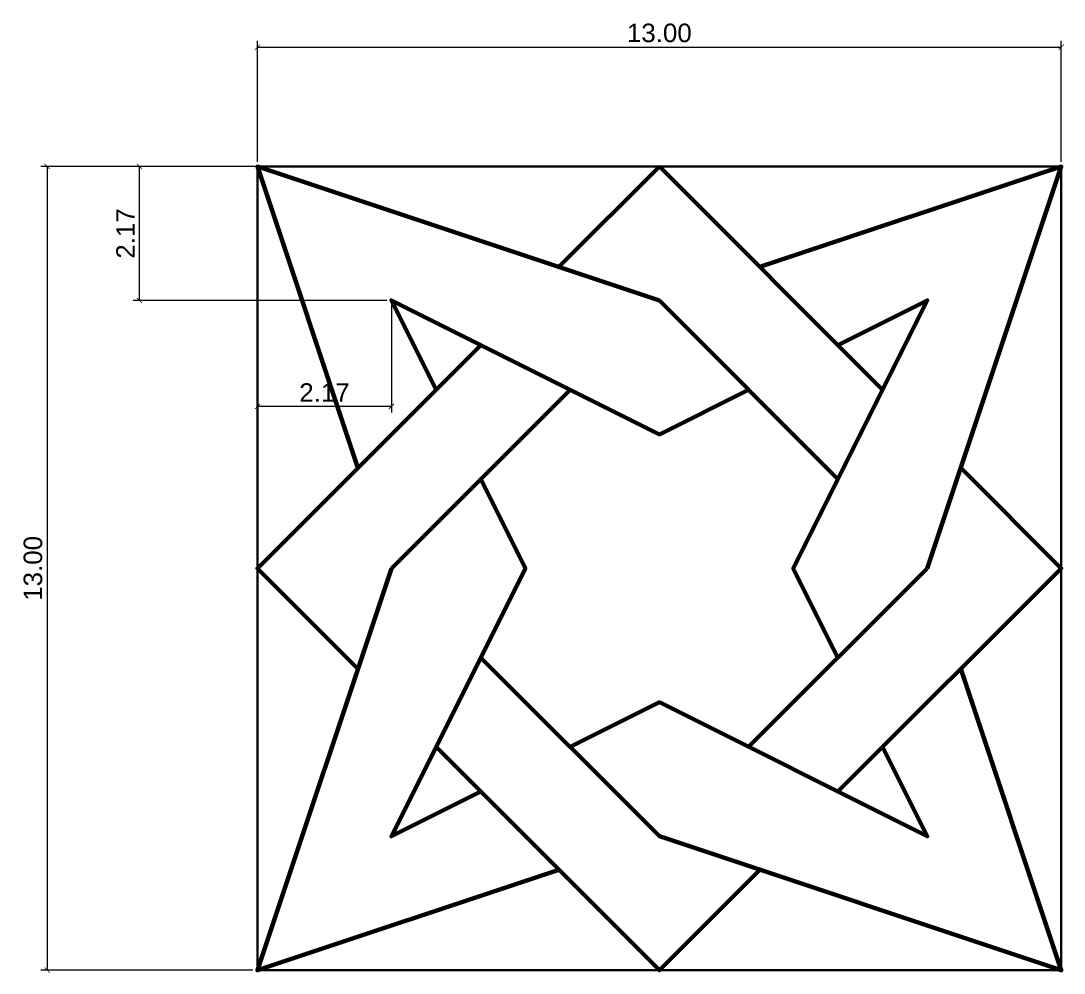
# Model space of a CAD drawing. Header units: inches. Extents: x 994 to 6777, y -637 to 5407.
# Drawn here: x 1043.77 to 1060.65, y 452.9 to 468.3 of the extents above; entities that cross this region are included whole.
import ezdxf

# ---------------------------------------------------------------- set-up
doc = ezdxf.new("R2010")
doc.units = ezdxf.units.IN
doc.header["$MEASUREMENT"] = 0
doc.linetypes.add('CENTER2', pattern=[28.575, 19.05, -3.175, 3.175, -3.175])
doc.layers.add('DIMENSIONS', color=7, linetype='Continuous')
doc.layers.add('OBJECT 0.3', color=7, linetype='Continuous', lineweight=30)
doc.layers.add('OBJECT 0.5', color=7, linetype='Continuous', lineweight=60)
doc.styles.get("Standard").update_dxf_attribs({"font": 'arial.ttf'})
doc.dimstyles.new('ABELLA 100', dxfattribs={"dimtxt": 0.3, "dimasz": 0.085, "dimexe": 0.1, "dimexo": 0.075, "dimgap": 0.075, "dimtad": 1, "dimzin": 0, "dimdsep": 46, "dimtxsty": 'Standard', "dimblk": 'ARCHTICK', "dimcen": 0.09, "dimclrd": 7, "dimclre": 7, "dimadec": 0, "dimazin": 0, "dimtfac": 1, "dimtix": 1, "dimtofl": 0, "dimtmove": 0, "dimatfit": 3, "dimldrblk": 'OPEN30', "dimfxl": 1, "dimtolj": 1, "dimtzin": 0, "dimlwd": 0, "dimlwe": 0, "dimarcsym": 0})

# ---------------------------------------------------------------- blocks, each defined once
blk = doc.blocks.new('_ArchTick')
at = {"color": 0, "linetype": 'ByBlock', "const_width": 0.15}
blk.add_lwpolyline([(-0.5, -0.5), (0.5, 0.5)], dxfattribs=at)
blk = doc.blocks.new('*D605')
at = {"layer": 'Defpoints', "color": 0, "transparency": 16777216}
for p in [(1060.6, 467.877), (1047.6, 465.946), (1060.6, 465.946)]:
    blk.add_point(p, dxfattribs=at)
at = {"layer": 'DIMENSIONS', "color": 7, "linetype": 'CENTER2', "lineweight": 0, "transparency": 16777216}
for p, q in [((1047.6, 466.021), (1047.6, 467.977)), ((1060.6, 466.021), (1060.6, 467.977))]:
    blk.add_line(p, q, dxfattribs=at)
at = {"layer": 'DIMENSIONS', "color": 7, "linetype": 'Continuous', "lineweight": 0, "transparency": 16777216}
blk.add_line((1047.6, 467.877), (1060.6, 467.877), dxfattribs=at)
at = {"layer": 'DIMENSIONS', "color": 7, "lineweight": 0, "transparency": 16777216, "xscale": 0.085, "yscale": 0.085, "zscale": 0.085, "rotation": 180}
blk.add_blockref('_ArchTick', (1047.6, 467.877), dxfattribs=at)
at = {"layer": 'DIMENSIONS', "color": 7, "lineweight": 0, "transparency": 16777216, "xscale": 0.085, "yscale": 0.085, "zscale": 0.085}
blk.add_blockref('_ArchTick', (1060.6, 467.877), dxfattribs=at)
at = {"layer": 'DIMENSIONS', "color": 0, "transparency": 16777216, "insert": (1054.1, 468.105), "char_height": 0.3, "attachment_point": 5}
blk.add_mtext('\\A1;13.00', dxfattribs=at)
blk = doc.blocks.new('_Open30')
at = {"color": 0, "linetype": 'ByBlock', "lineweight": -2}
for p, q in [((-1, 0.27), (0, 0)), ((0, 0), (-1, -0.27)), ((0, 0), (-1, 0))]:
    blk.add_line(p, q, dxfattribs=at)
blk = doc.blocks.new('*D606')
at = {"layer": 'Defpoints', "color": 0, "transparency": 16777216}
for p in [(1047.6, 465.946), (1044.199, 452.946), (1047.6, 452.946)]:
    blk.add_point(p, dxfattribs=at)
at = {"layer": 'DIMENSIONS', "color": 7, "linetype": 'CENTER2', "lineweight": 0, "transparency": 16777216}
for p, q in [((1047.525, 465.946), (1044.099, 465.946)), ((1047.525, 452.946), (1044.099, 452.946))]:
    blk.add_line(p, q, dxfattribs=at)
at = {"layer": 'DIMENSIONS', "color": 7, "linetype": 'Continuous', "lineweight": 0, "transparency": 16777216}
blk.add_line((1044.199, 465.946), (1044.199, 452.946), dxfattribs=at)
at = {"layer": 'DIMENSIONS', "color": 7, "lineweight": 0, "transparency": 16777216, "xscale": 0.085, "yscale": 0.085, "zscale": 0.085}
for p, rotation in [((1044.199, 465.946), 90), ((1044.199, 452.946), 270)]:
    blk.add_blockref('_ArchTick', p, dxfattribs=dict(at, rotation=rotation))
at = {"layer": 'DIMENSIONS', "color": 0, "transparency": 16777216, "insert": (1043.97, 459.446), "char_height": 0.3, "attachment_point": 5, "rotation": 90}
blk.add_mtext('\\A1;13.00', dxfattribs=at)
blk = doc.blocks.new('*D607')
at = {"layer": 'Defpoints', "color": 0, "transparency": 16777216}
for p in [(1045.692, 465.946), (1049.767, 465.946), (1049.767, 463.779)]:
    blk.add_point(p, dxfattribs=at)
at = {"layer": 'DIMENSIONS', "color": 7, "linetype": 'CENTER2', "lineweight": 0, "transparency": 16777216}
for p, q in [((1049.692, 465.946), (1045.592, 465.946)), ((1049.692, 463.779), (1045.592, 463.779))]:
    blk.add_line(p, q, dxfattribs=at)
at = {"layer": 'DIMENSIONS', "color": 7, "linetype": 'Continuous', "lineweight": 0, "transparency": 16777216}
blk.add_line((1045.692, 463.779), (1045.692, 465.946), dxfattribs=at)
at = {"layer": 'DIMENSIONS', "color": 7, "lineweight": 0, "transparency": 16777216, "xscale": 0.085, "yscale": 0.085, "zscale": 0.085}
for p, rotation in [((1045.692, 465.946), 90), ((1045.692, 463.779), 270)]:
    blk.add_blockref('_ArchTick', p, dxfattribs=dict(at, rotation=rotation))
at = {"layer": 'DIMENSIONS', "color": 0, "transparency": 16777216, "insert": (1045.466, 464.863), "char_height": 0.3, "attachment_point": 5, "rotation": 90}
blk.add_mtext('\\A1;2.17', dxfattribs=at)
blk = doc.blocks.new('*D524')
at = {"layer": 'Defpoints', "color": 0, "transparency": 16777216}
for p in [(1047.6, 463.779), (1049.767, 463.779), (1047.6, 462.065)]:
    blk.add_point(p, dxfattribs=at)
at = {"layer": 'DIMENSIONS', "color": 7, "linetype": 'CENTER2', "lineweight": 0, "transparency": 16777216}
for p, q in [((1047.6, 463.704), (1047.6, 461.965)), ((1049.767, 463.704), (1049.767, 461.965))]:
    blk.add_line(p, q, dxfattribs=at)
at = {"layer": 'DIMENSIONS', "color": 7, "linetype": 'Continuous', "lineweight": 0, "transparency": 16777216}
blk.add_line((1049.767, 462.065), (1047.6, 462.065), dxfattribs=at)
at = {"layer": 'DIMENSIONS', "color": 7, "lineweight": 0, "transparency": 16777216, "xscale": 0.085, "yscale": 0.085, "zscale": 0.085, "rotation": 180}
blk.add_blockref('_ArchTick', (1047.6, 462.065), dxfattribs=at)
at = {"layer": 'DIMENSIONS', "color": 7, "lineweight": 0, "transparency": 16777216, "xscale": 0.085, "yscale": 0.085, "zscale": 0.085}
blk.add_blockref('_ArchTick', (1049.767, 462.065), dxfattribs=at)
at = {"layer": 'DIMENSIONS', "color": 0, "transparency": 16777216, "insert": (1048.684, 462.29), "char_height": 0.3, "attachment_point": 5}
blk.add_mtext('\\A1;2.17', dxfattribs=at)

msp = doc.modelspace()

# ---------------------------------------------------------------- linework, layer by layer
at = {"layer": 'OBJECT 0.3'}
for p in [(1060.60032, 465.94599), (1047.60032, 452.94599)]:
    msp.add_line(p, (1060.60032, 452.94599), dxfattribs=at)
msp.add_lwpolyline([(1047.60032, 452.94599), (1047.60032, 465.94599), (1060.60032, 465.94599)], dxfattribs=at)
at = {"layer": 'OBJECT 0.5'}
for points in [[(1049.22532, 461.07099), (1047.60032, 465.94599), (1054.10032, 463.77932)], [(1054.10032, 465.94599), (1052.47532, 464.32099)], [(1057.71143, 462.33488), (1054.10032, 465.94599)], [(1055.72532, 464.32099), (1060.60032, 465.94599), (1058.43365, 459.44599)], [(1055.54476, 462.33488), (1054.10032, 461.61265), (1049.76698, 463.77932), (1050.48921, 462.33488)], [(1056.98921, 460.89043), (1054.10032, 463.77932)], [(1056.98921, 458.00154), (1056.26698, 459.44599), (1058.43365, 463.77932), (1056.98921, 463.0571)], [(1051.21143, 463.0571), (1047.60032, 459.44599), (1049.22532, 457.82099)], [(1052.65587, 462.33488), (1049.76698, 459.44599)], [(1056.98921, 455.83488), (1060.60032, 459.44599), (1058.97532, 461.07099)], [(1051.21143, 460.89043), (1051.93365, 459.44599), (1049.76698, 455.11265), (1051.21143, 455.83488)], [(1052.47532, 454.57099), (1047.60032, 452.94599), (1049.76698, 459.44599)], [(1055.54476, 456.5571), (1058.43365, 459.44599)], [(1051.21143, 458.00154), (1054.10032, 455.11265), (1060.60032, 452.94599), (1058.97532, 457.82099)], [(1052.65587, 456.5571), (1054.10032, 457.27932), (1058.43365, 455.11265), (1057.71143, 456.5571)], [(1050.48921, 456.5571), (1054.10032, 452.94599), (1055.72532, 454.57099)]]:
    msp.add_lwpolyline(points, dxfattribs=at)

# ---------------------------------------------------------------- dimensions: what is measured, and where the dimension line sits
at = {"layer": 'DIMENSIONS'}
for base, p1, p2, picture, middle in [((1060.60032, 467.8765), (1047.60032, 465.94599), (1060.60032, 465.94599), '*D605', (1054.10032, 468.10478)), ((1047.60032, 462.06463), (1049.76698, 463.77932), (1047.60032, 463.77932), '*D524', (1048.68365, 462.29024))]:
    dim = msp.add_linear_dim(base=base, p1=p1, p2=p2, dimstyle='ABELLA 100', dxfattribs=at)
    dim.commit()
    dim.dimension.update_dxf_attribs({"geometry": picture, "text_midpoint": middle})
for base, p1, p2, picture, middle in [((1044.19858, 452.94599), (1047.60032, 465.94599), (1047.60032, 452.94599), '*D606', (1043.9703, 459.44599)), ((1045.69163, 465.94599), (1049.76698, 463.77932), (1049.76698, 465.94599), '*D607', (1045.46602, 464.86265))]:
    dim = msp.add_linear_dim(base=base, p1=p1, p2=p2, angle=90, dimstyle='ABELLA 100', dxfattribs=at)
    dim.commit()
    dim.dimension.update_dxf_attribs({"geometry": picture, "text_midpoint": middle})

doc.saveas('drawing.dxf')
